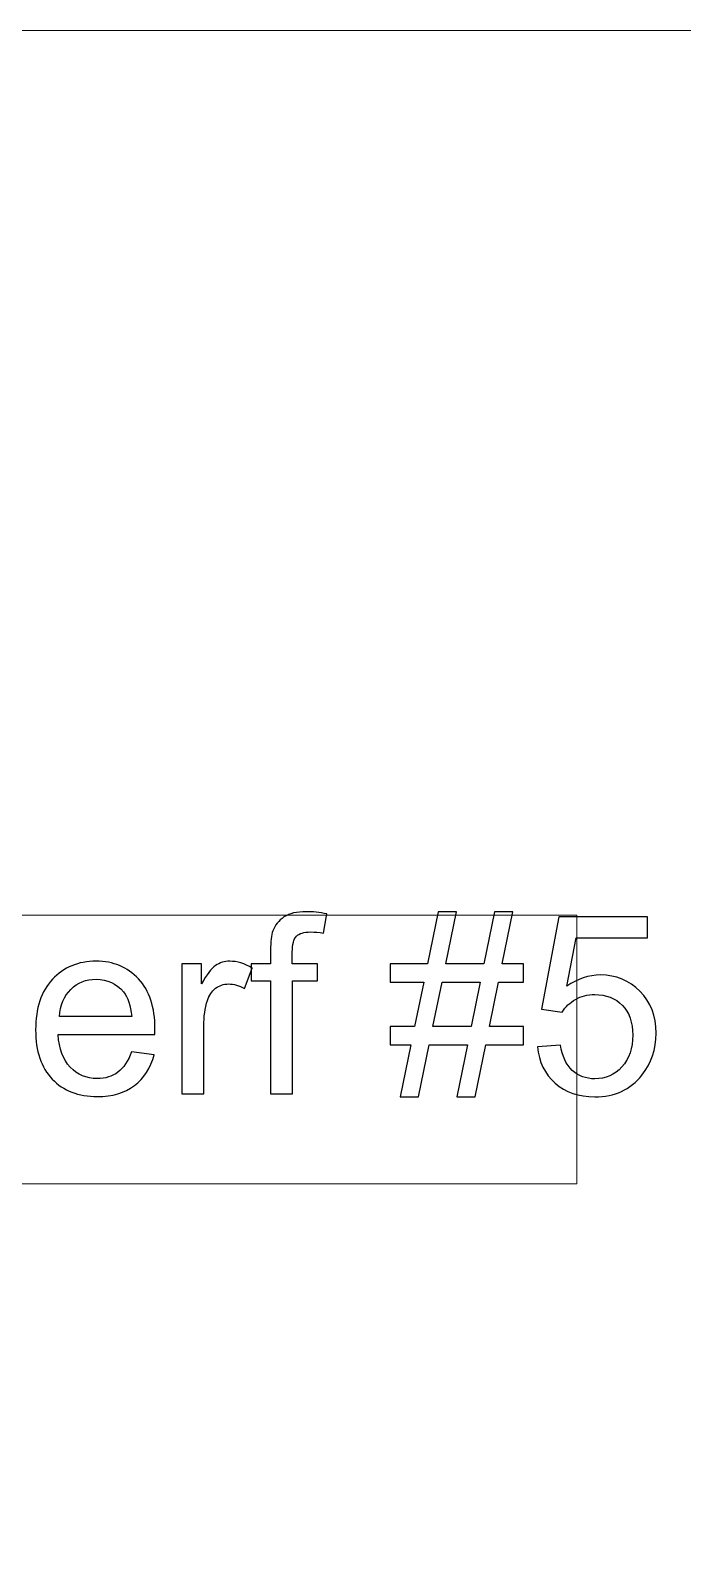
# Model space of a CAD drawing. Header units: centimetres. Extents: x -29.7 to 21.6, y -14.4 to 13.7.
# Drawn here: x -23.567 to -22.052, y 10.154 to 13.695 of the extents above; entities that cross this region are included whole.
import ezdxf

# ---------------------------------------------------------------- set-up
doc = ezdxf.new("R2010")
doc.units = ezdxf.units.CM
doc.header["$MEASUREMENT"] = 0
doc.layers.add('Layer 1', color=7, linetype='Continuous')

msp = doc.modelspace()

# ---------------------------------------------------------------- linework, layer by layer
at = {"layer": 'Layer 1', "color": 1, "lineweight": 9}
for points, knots in [([(-29.73847, 9.70732), (-29.73847, 9.70732), (-29.73847, 13.6953), (-29.73847, 13.6953), (-29.73847, 13.6953), (-29.73847, 13.6953), (-19.7685, 13.6953), (-19.7685, 13.6953), (-19.7685, 13.6953), (-19.7685, 13.6953), (-19.7685, 9.70732), (-19.7685, 9.70732)], [0, 0, 0, 0, 0.25, 0.25, 0.25, 0.25, 0.5, 0.5, 0.5, 0.5, 1, 1, 1, 1]), ([(-22.29775, 11.01684), (-22.29775, 11.01684), (-26.77338, 11.01684), (-26.77338, 11.01684), (-26.77338, 11.01684), (-26.77338, 11.01684), (-26.77338, 11.64086), (-26.77338, 11.64086), (-26.77338, 11.64086), (-26.77338, 11.64086), (-22.29775, 11.64086), (-22.29775, 11.64086), (-22.29775, 11.64086), (-22.29775, 11.64086), (-22.29775, 11.01684), (-22.29775, 11.01684)], [0, 0, 0, 0, 0.2, 0.2, 0.2, 0.2, 0.4, 0.4, 0.4, 0.4, 0.6, 0.6, 0.6, 0.6, 1, 1, 1, 1]), ([(-22.29775, 11.01684), (-22.29775, 11.01684), (-26.77338, 11.01684), (-26.77338, 11.01684), (-26.77338, 11.01684), (-26.77338, 11.01684), (-26.77338, 11.64086), (-26.77338, 11.64086), (-26.77338, 11.64086), (-26.77338, 11.64086), (-22.29775, 11.64086), (-22.29775, 11.64086), (-22.29775, 11.64086), (-22.29775, 11.64086), (-22.29775, 11.01684), (-22.29775, 11.01684)], [0, 0, 0, 0, 0.2, 0.2, 0.2, 0.2, 0.4, 0.4, 0.4, 0.4, 0.6, 0.6, 0.6, 0.6, 1, 1, 1, 1]), ([(-23.00911, 11.22593), (-23.00911, 11.22593), (-23.00911, 11.48802), (-23.00911, 11.48802), (-23.00911, 11.48802), (-23.00911, 11.48802), (-23.05444, 11.48802), (-23.05444, 11.48802), (-23.05444, 11.48802), (-23.05444, 11.48802), (-23.05444, 11.52753), (-23.05444, 11.52753), (-23.05444, 11.52753), (-23.05444, 11.52753), (-23.00911, 11.52753), (-23.00911, 11.52753), (-23.00911, 11.52753), (-23.00911, 11.52753), (-23.00911, 11.55949), (-23.00911, 11.55949), (-23.00911, 11.55949), (-23.00911, 11.57974), (-23.00737, 11.59475), (-23.00379, 11.60453), (-23.00379, 11.60453), (-22.99885, 11.6177), (-22.99032, 11.62845), (-22.97793, 11.63668), (-22.97793, 11.63668), (-22.96563, 11.64492), (-22.94829, 11.64899), (-22.92601, 11.64899), (-22.92601, 11.64899), (-22.91158, 11.64899), (-22.8957, 11.64724), (-22.87826, 11.64385), (-22.87826, 11.64385), (-22.87826, 11.64385), (-22.88592, 11.59911), (-22.88592, 11.59911), (-22.88592, 11.59911), (-22.89657, 11.60095), (-22.90654, 11.60191), (-22.91604, 11.60191), (-22.91604, 11.60191), (-22.93153, 11.60191), (-22.94248, 11.59862), (-22.94897, 11.59204), (-22.94897, 11.59204), (-22.95536, 11.58545), (-22.95856, 11.57315), (-22.95856, 11.55513), (-22.95856, 11.55513), (-22.95856, 11.55513), (-22.95856, 11.52753), (-22.95856, 11.52753), (-22.95856, 11.52753), (-22.95856, 11.52753), (-22.89986, 11.52753), (-22.89986, 11.52753), (-22.89986, 11.52753), (-22.89986, 11.52753), (-22.89986, 11.48802), (-22.89986, 11.48802), (-22.89986, 11.48802), (-22.89986, 11.48802), (-22.95797, 11.48802), (-22.95797, 11.48802), (-22.95797, 11.48802), (-22.95797, 11.48802), (-22.95797, 11.22593), (-22.95797, 11.22593), (-22.95797, 11.22593), (-22.95797, 11.22593), (-23.00911, 11.22593), (-23.00911, 11.22593)], [0, 0, 0, 0, 0.05, 0.05, 0.05, 0.05, 0.1, 0.1, 0.1, 0.1, 0.15, 0.15, 0.15, 0.15, 0.2, 0.2, 0.2, 0.2, 0.25, 0.25, 0.25, 0.25, 0.3, 0.3, 0.3, 0.3, 0.35, 0.35, 0.35, 0.35, 0.4, 0.4, 0.4, 0.4, 0.45, 0.45, 0.45, 0.45, 0.5, 0.5, 0.5, 0.5, 0.55, 0.55, 0.55, 0.55, 0.6, 0.6, 0.6, 0.6, 0.65, 0.65, 0.65, 0.65, 0.7, 0.7, 0.7, 0.7, 0.75, 0.75, 0.75, 0.75, 0.8, 0.8, 0.8, 0.8, 0.85, 0.85, 0.85, 0.85, 0.9, 0.9, 0.9, 0.9, 1, 1, 1, 1]), ([(-22.70771, 11.21896), (-22.70771, 11.21896), (-22.68302, 11.33983), (-22.68302, 11.33983), (-22.68302, 11.33983), (-22.68302, 11.33983), (-22.73096, 11.33983), (-22.73096, 11.33983), (-22.73096, 11.33983), (-22.73096, 11.33983), (-22.73096, 11.38225), (-22.73096, 11.38225), (-22.73096, 11.38225), (-22.73096, 11.38225), (-22.6744, 11.38225), (-22.6744, 11.38225), (-22.6744, 11.38225), (-22.6744, 11.38225), (-22.65338, 11.48511), (-22.65338, 11.48511), (-22.65338, 11.48511), (-22.65338, 11.48511), (-22.73096, 11.48511), (-22.73096, 11.48511), (-22.73096, 11.48511), (-22.73096, 11.48511), (-22.73096, 11.52753), (-22.73096, 11.52753), (-22.73096, 11.52753), (-22.73096, 11.52753), (-22.64476, 11.52753), (-22.64476, 11.52753), (-22.64476, 11.52753), (-22.64476, 11.52753), (-22.61996, 11.64899), (-22.61996, 11.64899), (-22.61996, 11.64899), (-22.61996, 11.64899), (-22.57735, 11.64899), (-22.57735, 11.64899), (-22.57735, 11.64899), (-22.57735, 11.64899), (-22.60214, 11.52753), (-22.60214, 11.52753), (-22.60214, 11.52753), (-22.60214, 11.52753), (-22.51352, 11.52753), (-22.51352, 11.52753), (-22.51352, 11.52753), (-22.51352, 11.52753), (-22.48873, 11.64899), (-22.48873, 11.64899), (-22.48873, 11.64899), (-22.48873, 11.64899), (-22.44621, 11.64899), (-22.44621, 11.64899), (-22.44621, 11.64899), (-22.44621, 11.64899), (-22.471, 11.52753), (-22.471, 11.52753), (-22.471, 11.52753), (-22.471, 11.52753), (-22.4218, 11.52753), (-22.4218, 11.52753), (-22.4218, 11.52753), (-22.4218, 11.52753), (-22.4218, 11.48511), (-22.4218, 11.48511), (-22.4218, 11.48511), (-22.4218, 11.48511), (-22.47962, 11.48511), (-22.47962, 11.48511), (-22.47962, 11.48511), (-22.47962, 11.48511), (-22.50064, 11.38225), (-22.50064, 11.38225), (-22.50064, 11.38225), (-22.50064, 11.38225), (-22.4218, 11.38225), (-22.4218, 11.38225), (-22.4218, 11.38225), (-22.4218, 11.38225), (-22.4218, 11.33983), (-22.4218, 11.33983), (-22.4218, 11.33983), (-22.4218, 11.33983), (-22.50926, 11.33983), (-22.50926, 11.33983), (-22.50926, 11.33983), (-22.50926, 11.33983), (-22.53396, 11.21896), (-22.53396, 11.21896), (-22.53396, 11.21896), (-22.53396, 11.21896), (-22.57657, 11.21896), (-22.57657, 11.21896), (-22.57657, 11.21896), (-22.57657, 11.21896), (-22.55188, 11.33983), (-22.55188, 11.33983), (-22.55188, 11.33983), (-22.55188, 11.33983), (-22.6405, 11.33983), (-22.6405, 11.33983), (-22.6405, 11.33983), (-22.6405, 11.33983), (-22.6652, 11.21896), (-22.6652, 11.21896), (-22.6652, 11.21896), (-22.6652, 11.21896), (-22.70771, 11.21896), (-22.70771, 11.21896)], [0, 0, 0, 0, 0.0344828, 0.0344828, 0.0344828, 0.0344828, 0.0689655, 0.0689655, 0.0689655, 0.0689655, 0.1034483, 0.1034483, 0.1034483, 0.1034483, 0.137931, 0.137931, 0.137931, 0.137931, 0.1724138, 0.1724138, 0.1724138, 0.1724138, 0.2068966, 0.2068966, 0.2068966, 0.2068966, 0.2413793, 0.2413793, 0.2413793, 0.2413793, 0.2758621, 0.2758621, 0.2758621, 0.2758621, 0.3103448, 0.3103448, 0.3103448, 0.3103448, 0.3448276, 0.3448276, 0.3448276, 0.3448276, 0.3793103, 0.3793103, 0.3793103, 0.3793103, 0.4137931, 0.4137931, 0.4137931, 0.4137931, 0.4482759, 0.4482759, 0.4482759, 0.4482759, 0.4827586, 0.4827586, 0.4827586, 0.4827586, 0.5172414, 0.5172414, 0.5172414, 0.5172414, 0.5517241, 0.5517241, 0.5517241, 0.5517241, 0.5862069, 0.5862069, 0.5862069, 0.5862069, 0.6206897, 0.6206897, 0.6206897, 0.6206897, 0.6551724, 0.6551724, 0.6551724, 0.6551724, 0.6896552, 0.6896552, 0.6896552, 0.6896552, 0.7241379, 0.7241379, 0.7241379, 0.7241379, 0.7586207, 0.7586207, 0.7586207, 0.7586207, 0.7931034, 0.7931034, 0.7931034, 0.7931034, 0.8275862, 0.8275862, 0.8275862, 0.8275862, 0.862069, 0.862069, 0.862069, 0.862069, 0.8965517, 0.8965517, 0.8965517, 0.8965517, 0.9310345, 0.9310345, 0.9310345, 0.9310345, 1, 1, 1, 1]), ([(-22.38916, 11.33518), (-22.38916, 11.33518), (-22.3357, 11.33925), (-22.3357, 11.33925), (-22.3357, 11.33925), (-22.33173, 11.31319), (-22.32253, 11.29363), (-22.30819, 11.28046), (-22.30819, 11.28046), (-22.29386, 11.26738), (-22.27633, 11.2608), (-22.2557, 11.2608), (-22.2557, 11.2608), (-22.23081, 11.2608), (-22.20998, 11.2701), (-22.19303, 11.28859), (-22.19303, 11.28859), (-22.17618, 11.30719), (-22.16776, 11.33179), (-22.16776, 11.3624), (-22.16776, 11.3624), (-22.16776, 11.39155), (-22.1758, 11.4145), (-22.19197, 11.43136), (-22.19197, 11.43136), (-22.20814, 11.44821), (-22.22955, 11.45663), (-22.25618, 11.45663), (-22.25618, 11.45663), (-22.27275, 11.45663), (-22.28756, 11.45286), (-22.30074, 11.4453), (-22.30074, 11.4453), (-22.31381, 11.43775), (-22.32408, 11.42797), (-22.33163, 11.41596), (-22.33163, 11.41596), (-22.33163, 11.41596), (-22.37987, 11.42293), (-22.37987, 11.42293), (-22.37987, 11.42293), (-22.37987, 11.42293), (-22.33977, 11.63678), (-22.33977, 11.63678), (-22.33977, 11.63678), (-22.33977, 11.63678), (-22.13347, 11.63678), (-22.13347, 11.63678), (-22.13347, 11.63678), (-22.13347, 11.63678), (-22.13347, 11.58797), (-22.13347, 11.58797), (-22.13347, 11.58797), (-22.13347, 11.58797), (-22.29899, 11.58797), (-22.29899, 11.58797), (-22.29899, 11.58797), (-22.29899, 11.58797), (-22.32117, 11.47571), (-22.32117, 11.47571), (-22.32117, 11.47571), (-22.29628, 11.49325), (-22.27013, 11.50196), (-22.24282, 11.50196), (-22.24282, 11.50196), (-22.20659, 11.50196), (-22.17599, 11.48937), (-22.1511, 11.46419), (-22.1511, 11.46419), (-22.12621, 11.43901), (-22.11371, 11.40666), (-22.11371, 11.36714), (-22.11371, 11.36714), (-22.11371, 11.32947), (-22.12466, 11.29692), (-22.14655, 11.26951), (-22.14655, 11.26951), (-22.17318, 11.23581), (-22.2096, 11.21896), (-22.2557, 11.21896), (-22.2557, 11.21896), (-22.29347, 11.21896), (-22.32427, 11.22961), (-22.34819, 11.25082), (-22.34819, 11.25082), (-22.37212, 11.27203), (-22.38577, 11.30012), (-22.38916, 11.33518)], [0, 0, 0, 0, 0.0434783, 0.0434783, 0.0434783, 0.0434783, 0.0869565, 0.0869565, 0.0869565, 0.0869565, 0.1304348, 0.1304348, 0.1304348, 0.1304348, 0.173913, 0.173913, 0.173913, 0.173913, 0.2173913, 0.2173913, 0.2173913, 0.2173913, 0.2608696, 0.2608696, 0.2608696, 0.2608696, 0.3043478, 0.3043478, 0.3043478, 0.3043478, 0.3478261, 0.3478261, 0.3478261, 0.3478261, 0.3913043, 0.3913043, 0.3913043, 0.3913043, 0.4347826, 0.4347826, 0.4347826, 0.4347826, 0.4782609, 0.4782609, 0.4782609, 0.4782609, 0.5217391, 0.5217391, 0.5217391, 0.5217391, 0.5652174, 0.5652174, 0.5652174, 0.5652174, 0.6086957, 0.6086957, 0.6086957, 0.6086957, 0.6521739, 0.6521739, 0.6521739, 0.6521739, 0.6956522, 0.6956522, 0.6956522, 0.6956522, 0.7391304, 0.7391304, 0.7391304, 0.7391304, 0.7826087, 0.7826087, 0.7826087, 0.7826087, 0.826087, 0.826087, 0.826087, 0.826087, 0.8695652, 0.8695652, 0.8695652, 0.8695652, 0.9130435, 0.9130435, 0.9130435, 0.9130435, 1, 1, 1, 1]), ([(-23.33231, 11.32356), (-23.33231, 11.32356), (-23.27943, 11.31658), (-23.27943, 11.31658), (-23.27943, 11.31658), (-23.28766, 11.28588), (-23.30306, 11.26196), (-23.32553, 11.24501), (-23.32553, 11.24501), (-23.348, 11.22806), (-23.37667, 11.21954), (-23.41163, 11.21954), (-23.41163, 11.21954), (-23.4556, 11.21954), (-23.49047, 11.2331), (-23.51623, 11.26022), (-23.51623, 11.26022), (-23.542, 11.28724), (-23.55488, 11.3253), (-23.55488, 11.37421), (-23.55488, 11.37421), (-23.55488, 11.42477), (-23.5419, 11.46409), (-23.51585, 11.49199), (-23.51585, 11.49199), (-23.48979, 11.51998), (-23.45599, 11.53392), (-23.41444, 11.53392), (-23.41444, 11.53392), (-23.37425, 11.53392), (-23.34141, 11.52027), (-23.31594, 11.49286), (-23.31594, 11.49286), (-23.29047, 11.46545), (-23.27768, 11.4269), (-23.27768, 11.37721), (-23.27768, 11.37721), (-23.27768, 11.37421), (-23.27778, 11.36966), (-23.27797, 11.36366), (-23.27797, 11.36366), (-23.27797, 11.36366), (-23.50258, 11.36366), (-23.50258, 11.36366), (-23.50258, 11.36366), (-23.50064, 11.33063), (-23.49134, 11.30525), (-23.47449, 11.28772), (-23.47449, 11.28772), (-23.45773, 11.27019), (-23.43672, 11.26138), (-23.41163, 11.26138), (-23.41163, 11.26138), (-23.39294, 11.26138), (-23.37696, 11.26632), (-23.36379, 11.2762), (-23.36379, 11.2762), (-23.35052, 11.28608), (-23.34006, 11.30186), (-23.33231, 11.32356)], [0, 0, 0, 0, 0.0625, 0.0625, 0.0625, 0.0625, 0.125, 0.125, 0.125, 0.125, 0.1875, 0.1875, 0.1875, 0.1875, 0.25, 0.25, 0.25, 0.25, 0.3125, 0.3125, 0.3125, 0.3125, 0.375, 0.375, 0.375, 0.375, 0.4375, 0.4375, 0.4375, 0.4375, 0.5, 0.5, 0.5, 0.5, 0.5625, 0.5625, 0.5625, 0.5625, 0.625, 0.625, 0.625, 0.625, 0.6875, 0.6875, 0.6875, 0.6875, 0.75, 0.75, 0.75, 0.75, 0.8125, 0.8125, 0.8125, 0.8125, 0.875, 0.875, 0.875, 0.875, 1, 1, 1, 1]), ([(-23.21541, 11.22593), (-23.21541, 11.22593), (-23.21541, 11.52753), (-23.21541, 11.52753), (-23.21541, 11.52753), (-23.21541, 11.52753), (-23.1695, 11.52753), (-23.1695, 11.52753), (-23.1695, 11.52753), (-23.1695, 11.52753), (-23.1695, 11.48133), (-23.1695, 11.48133), (-23.1695, 11.48133), (-23.15778, 11.50274), (-23.14693, 11.51688), (-23.13696, 11.52366), (-23.13696, 11.52366), (-23.12698, 11.53053), (-23.11604, 11.53392), (-23.10412, 11.53392), (-23.10412, 11.53392), (-23.08688, 11.53392), (-23.06935, 11.5285), (-23.05153, 11.51775), (-23.05153, 11.51775), (-23.05153, 11.51775), (-23.06974, 11.47058), (-23.06974, 11.47058), (-23.06974, 11.47058), (-23.08214, 11.47755), (-23.09453, 11.48104), (-23.10693, 11.48104), (-23.10693, 11.48104), (-23.11807, 11.48104), (-23.12805, 11.47765), (-23.13686, 11.47097), (-23.13686, 11.47097), (-23.14567, 11.46429), (-23.15197, 11.45499), (-23.15575, 11.44308), (-23.15575, 11.44308), (-23.16146, 11.42496), (-23.16427, 11.40511), (-23.16427, 11.38351), (-23.16427, 11.38351), (-23.16427, 11.38351), (-23.16427, 11.22593), (-23.16427, 11.22593), (-23.16427, 11.22593), (-23.16427, 11.22593), (-23.21541, 11.22593), (-23.21541, 11.22593)], [0, 0, 0, 0, 0.0714286, 0.0714286, 0.0714286, 0.0714286, 0.1428571, 0.1428571, 0.1428571, 0.1428571, 0.2142857, 0.2142857, 0.2142857, 0.2142857, 0.2857143, 0.2857143, 0.2857143, 0.2857143, 0.3571429, 0.3571429, 0.3571429, 0.3571429, 0.4285714, 0.4285714, 0.4285714, 0.4285714, 0.5, 0.5, 0.5, 0.5, 0.5714286, 0.5714286, 0.5714286, 0.5714286, 0.6428571, 0.6428571, 0.6428571, 0.6428571, 0.7142857, 0.7142857, 0.7142857, 0.7142857, 0.7857143, 0.7857143, 0.7857143, 0.7857143, 0.8571429, 0.8571429, 0.8571429, 0.8571429, 1, 1, 1, 1]), ([(-23.49967, 11.4055), (-23.49967, 11.4055), (-23.33173, 11.4055), (-23.33173, 11.4055), (-23.33173, 11.4055), (-23.33396, 11.43087), (-23.34045, 11.44985), (-23.351, 11.46254), (-23.351, 11.46254), (-23.36718, 11.4822), (-23.38829, 11.49208), (-23.41415, 11.49208), (-23.41415, 11.49208), (-23.43759, 11.49208), (-23.45725, 11.48424), (-23.47323, 11.46855), (-23.47323, 11.46855), (-23.48912, 11.45286), (-23.49793, 11.43184), (-23.49967, 11.4055)], [0, 0, 0, 0, 0.1666667, 0.1666667, 0.1666667, 0.1666667, 0.3333333, 0.3333333, 0.3333333, 0.3333333, 0.5, 0.5, 0.5, 0.5, 0.6666667, 0.6666667, 0.6666667, 0.6666667, 1, 1, 1, 1]), ([(-22.63188, 11.38225), (-22.63188, 11.38225), (-22.54326, 11.38225), (-22.54326, 11.38225), (-22.54326, 11.38225), (-22.54326, 11.38225), (-22.52224, 11.48511), (-22.52224, 11.48511), (-22.52224, 11.48511), (-22.52224, 11.48511), (-22.61086, 11.48511), (-22.61086, 11.48511), (-22.61086, 11.48511), (-22.61086, 11.48511), (-22.63188, 11.38225), (-22.63188, 11.38225)], [0, 0, 0, 0, 0.2, 0.2, 0.2, 0.2, 0.4, 0.4, 0.4, 0.4, 0.6, 0.6, 0.6, 0.6, 1, 1, 1, 1])]:
    msp.add_open_spline(points, degree=3, knots=knots, dxfattribs=at)
at = {"layer": 'Layer 1', "color": 250}
for points, knots in [([(-23.00911, 11.22593), (-23.00911, 11.22593), (-23.00911, 11.48802), (-23.00911, 11.48802), (-23.00911, 11.48802), (-23.00911, 11.48802), (-23.05444, 11.48802), (-23.05444, 11.48802), (-23.05444, 11.48802), (-23.05444, 11.48802), (-23.05444, 11.52753), (-23.05444, 11.52753), (-23.05444, 11.52753), (-23.05444, 11.52753), (-23.00911, 11.52753), (-23.00911, 11.52753), (-23.00911, 11.52753), (-23.00911, 11.52753), (-23.00911, 11.55949), (-23.00911, 11.55949), (-23.00911, 11.55949), (-23.00911, 11.57974), (-23.00737, 11.59475), (-23.00379, 11.60453), (-23.00379, 11.60453), (-22.99885, 11.6177), (-22.99032, 11.62845), (-22.97793, 11.63668), (-22.97793, 11.63668), (-22.96563, 11.64492), (-22.94829, 11.64899), (-22.92601, 11.64899), (-22.92601, 11.64899), (-22.91158, 11.64899), (-22.8957, 11.64724), (-22.87826, 11.64385), (-22.87826, 11.64385), (-22.87826, 11.64385), (-22.88592, 11.59911), (-22.88592, 11.59911), (-22.88592, 11.59911), (-22.89657, 11.60095), (-22.90654, 11.60191), (-22.91604, 11.60191), (-22.91604, 11.60191), (-22.93153, 11.60191), (-22.94248, 11.59862), (-22.94897, 11.59204), (-22.94897, 11.59204), (-22.95536, 11.58545), (-22.95856, 11.57315), (-22.95856, 11.55513), (-22.95856, 11.55513), (-22.95856, 11.55513), (-22.95856, 11.52753), (-22.95856, 11.52753), (-22.95856, 11.52753), (-22.95856, 11.52753), (-22.89986, 11.52753), (-22.89986, 11.52753), (-22.89986, 11.52753), (-22.89986, 11.52753), (-22.89986, 11.48802), (-22.89986, 11.48802), (-22.89986, 11.48802), (-22.89986, 11.48802), (-22.95797, 11.48802), (-22.95797, 11.48802), (-22.95797, 11.48802), (-22.95797, 11.48802), (-22.95797, 11.22593), (-22.95797, 11.22593), (-22.95797, 11.22593), (-22.95797, 11.22593), (-23.00911, 11.22593), (-23.00911, 11.22593)], [0, 0, 0, 0, 0.05, 0.05, 0.05, 0.05, 0.1, 0.1, 0.1, 0.1, 0.15, 0.15, 0.15, 0.15, 0.2, 0.2, 0.2, 0.2, 0.25, 0.25, 0.25, 0.25, 0.3, 0.3, 0.3, 0.3, 0.35, 0.35, 0.35, 0.35, 0.4, 0.4, 0.4, 0.4, 0.45, 0.45, 0.45, 0.45, 0.5, 0.5, 0.5, 0.5, 0.55, 0.55, 0.55, 0.55, 0.6, 0.6, 0.6, 0.6, 0.65, 0.65, 0.65, 0.65, 0.7, 0.7, 0.7, 0.7, 0.75, 0.75, 0.75, 0.75, 0.8, 0.8, 0.8, 0.8, 0.85, 0.85, 0.85, 0.85, 0.9, 0.9, 0.9, 0.9, 1, 1, 1, 1]), ([(-22.70771, 11.21896), (-22.70771, 11.21896), (-22.68302, 11.33983), (-22.68302, 11.33983), (-22.68302, 11.33983), (-22.68302, 11.33983), (-22.73096, 11.33983), (-22.73096, 11.33983), (-22.73096, 11.33983), (-22.73096, 11.33983), (-22.73096, 11.38225), (-22.73096, 11.38225), (-22.73096, 11.38225), (-22.73096, 11.38225), (-22.6744, 11.38225), (-22.6744, 11.38225), (-22.6744, 11.38225), (-22.6744, 11.38225), (-22.65338, 11.48511), (-22.65338, 11.48511), (-22.65338, 11.48511), (-22.65338, 11.48511), (-22.73096, 11.48511), (-22.73096, 11.48511), (-22.73096, 11.48511), (-22.73096, 11.48511), (-22.73096, 11.52753), (-22.73096, 11.52753), (-22.73096, 11.52753), (-22.73096, 11.52753), (-22.64476, 11.52753), (-22.64476, 11.52753), (-22.64476, 11.52753), (-22.64476, 11.52753), (-22.61996, 11.64899), (-22.61996, 11.64899), (-22.61996, 11.64899), (-22.61996, 11.64899), (-22.57735, 11.64899), (-22.57735, 11.64899), (-22.57735, 11.64899), (-22.57735, 11.64899), (-22.60214, 11.52753), (-22.60214, 11.52753), (-22.60214, 11.52753), (-22.60214, 11.52753), (-22.51352, 11.52753), (-22.51352, 11.52753), (-22.51352, 11.52753), (-22.51352, 11.52753), (-22.48873, 11.64899), (-22.48873, 11.64899), (-22.48873, 11.64899), (-22.48873, 11.64899), (-22.44621, 11.64899), (-22.44621, 11.64899), (-22.44621, 11.64899), (-22.44621, 11.64899), (-22.471, 11.52753), (-22.471, 11.52753), (-22.471, 11.52753), (-22.471, 11.52753), (-22.4218, 11.52753), (-22.4218, 11.52753), (-22.4218, 11.52753), (-22.4218, 11.52753), (-22.4218, 11.48511), (-22.4218, 11.48511), (-22.4218, 11.48511), (-22.4218, 11.48511), (-22.47962, 11.48511), (-22.47962, 11.48511), (-22.47962, 11.48511), (-22.47962, 11.48511), (-22.50064, 11.38225), (-22.50064, 11.38225), (-22.50064, 11.38225), (-22.50064, 11.38225), (-22.4218, 11.38225), (-22.4218, 11.38225), (-22.4218, 11.38225), (-22.4218, 11.38225), (-22.4218, 11.33983), (-22.4218, 11.33983), (-22.4218, 11.33983), (-22.4218, 11.33983), (-22.50926, 11.33983), (-22.50926, 11.33983), (-22.50926, 11.33983), (-22.50926, 11.33983), (-22.53396, 11.21896), (-22.53396, 11.21896), (-22.53396, 11.21896), (-22.53396, 11.21896), (-22.57657, 11.21896), (-22.57657, 11.21896), (-22.57657, 11.21896), (-22.57657, 11.21896), (-22.55188, 11.33983), (-22.55188, 11.33983), (-22.55188, 11.33983), (-22.55188, 11.33983), (-22.6405, 11.33983), (-22.6405, 11.33983), (-22.6405, 11.33983), (-22.6405, 11.33983), (-22.6652, 11.21896), (-22.6652, 11.21896), (-22.6652, 11.21896), (-22.6652, 11.21896), (-22.70771, 11.21896), (-22.70771, 11.21896)], [0, 0, 0, 0, 0.0344828, 0.0344828, 0.0344828, 0.0344828, 0.0689655, 0.0689655, 0.0689655, 0.0689655, 0.1034483, 0.1034483, 0.1034483, 0.1034483, 0.137931, 0.137931, 0.137931, 0.137931, 0.1724138, 0.1724138, 0.1724138, 0.1724138, 0.2068966, 0.2068966, 0.2068966, 0.2068966, 0.2413793, 0.2413793, 0.2413793, 0.2413793, 0.2758621, 0.2758621, 0.2758621, 0.2758621, 0.3103448, 0.3103448, 0.3103448, 0.3103448, 0.3448276, 0.3448276, 0.3448276, 0.3448276, 0.3793103, 0.3793103, 0.3793103, 0.3793103, 0.4137931, 0.4137931, 0.4137931, 0.4137931, 0.4482759, 0.4482759, 0.4482759, 0.4482759, 0.4827586, 0.4827586, 0.4827586, 0.4827586, 0.5172414, 0.5172414, 0.5172414, 0.5172414, 0.5517241, 0.5517241, 0.5517241, 0.5517241, 0.5862069, 0.5862069, 0.5862069, 0.5862069, 0.6206897, 0.6206897, 0.6206897, 0.6206897, 0.6551724, 0.6551724, 0.6551724, 0.6551724, 0.6896552, 0.6896552, 0.6896552, 0.6896552, 0.7241379, 0.7241379, 0.7241379, 0.7241379, 0.7586207, 0.7586207, 0.7586207, 0.7586207, 0.7931034, 0.7931034, 0.7931034, 0.7931034, 0.8275862, 0.8275862, 0.8275862, 0.8275862, 0.862069, 0.862069, 0.862069, 0.862069, 0.8965517, 0.8965517, 0.8965517, 0.8965517, 0.9310345, 0.9310345, 0.9310345, 0.9310345, 1, 1, 1, 1]), ([(-22.38916, 11.33518), (-22.38916, 11.33518), (-22.3357, 11.33925), (-22.3357, 11.33925), (-22.3357, 11.33925), (-22.33173, 11.31319), (-22.32253, 11.29363), (-22.30819, 11.28046), (-22.30819, 11.28046), (-22.29386, 11.26738), (-22.27633, 11.2608), (-22.2557, 11.2608), (-22.2557, 11.2608), (-22.23081, 11.2608), (-22.20998, 11.2701), (-22.19303, 11.28859), (-22.19303, 11.28859), (-22.17618, 11.30719), (-22.16776, 11.33179), (-22.16776, 11.3624), (-22.16776, 11.3624), (-22.16776, 11.39155), (-22.1758, 11.4145), (-22.19197, 11.43136), (-22.19197, 11.43136), (-22.20814, 11.44821), (-22.22955, 11.45663), (-22.25618, 11.45663), (-22.25618, 11.45663), (-22.27275, 11.45663), (-22.28756, 11.45286), (-22.30074, 11.4453), (-22.30074, 11.4453), (-22.31381, 11.43775), (-22.32408, 11.42797), (-22.33163, 11.41596), (-22.33163, 11.41596), (-22.33163, 11.41596), (-22.37987, 11.42293), (-22.37987, 11.42293), (-22.37987, 11.42293), (-22.37987, 11.42293), (-22.33977, 11.63678), (-22.33977, 11.63678), (-22.33977, 11.63678), (-22.33977, 11.63678), (-22.13347, 11.63678), (-22.13347, 11.63678), (-22.13347, 11.63678), (-22.13347, 11.63678), (-22.13347, 11.58797), (-22.13347, 11.58797), (-22.13347, 11.58797), (-22.13347, 11.58797), (-22.29899, 11.58797), (-22.29899, 11.58797), (-22.29899, 11.58797), (-22.29899, 11.58797), (-22.32117, 11.47571), (-22.32117, 11.47571), (-22.32117, 11.47571), (-22.29628, 11.49325), (-22.27013, 11.50196), (-22.24282, 11.50196), (-22.24282, 11.50196), (-22.20659, 11.50196), (-22.17599, 11.48937), (-22.1511, 11.46419), (-22.1511, 11.46419), (-22.12621, 11.43901), (-22.11371, 11.40666), (-22.11371, 11.36714), (-22.11371, 11.36714), (-22.11371, 11.32947), (-22.12466, 11.29692), (-22.14655, 11.26951), (-22.14655, 11.26951), (-22.17318, 11.23581), (-22.2096, 11.21896), (-22.2557, 11.21896), (-22.2557, 11.21896), (-22.29347, 11.21896), (-22.32427, 11.22961), (-22.34819, 11.25082), (-22.34819, 11.25082), (-22.37212, 11.27203), (-22.38577, 11.30012), (-22.38916, 11.33518)], [0, 0, 0, 0, 0.0434783, 0.0434783, 0.0434783, 0.0434783, 0.0869565, 0.0869565, 0.0869565, 0.0869565, 0.1304348, 0.1304348, 0.1304348, 0.1304348, 0.173913, 0.173913, 0.173913, 0.173913, 0.2173913, 0.2173913, 0.2173913, 0.2173913, 0.2608696, 0.2608696, 0.2608696, 0.2608696, 0.3043478, 0.3043478, 0.3043478, 0.3043478, 0.3478261, 0.3478261, 0.3478261, 0.3478261, 0.3913043, 0.3913043, 0.3913043, 0.3913043, 0.4347826, 0.4347826, 0.4347826, 0.4347826, 0.4782609, 0.4782609, 0.4782609, 0.4782609, 0.5217391, 0.5217391, 0.5217391, 0.5217391, 0.5652174, 0.5652174, 0.5652174, 0.5652174, 0.6086957, 0.6086957, 0.6086957, 0.6086957, 0.6521739, 0.6521739, 0.6521739, 0.6521739, 0.6956522, 0.6956522, 0.6956522, 0.6956522, 0.7391304, 0.7391304, 0.7391304, 0.7391304, 0.7826087, 0.7826087, 0.7826087, 0.7826087, 0.826087, 0.826087, 0.826087, 0.826087, 0.8695652, 0.8695652, 0.8695652, 0.8695652, 0.9130435, 0.9130435, 0.9130435, 0.9130435, 1, 1, 1, 1]), ([(-23.33231, 11.32356), (-23.33231, 11.32356), (-23.27943, 11.31658), (-23.27943, 11.31658), (-23.27943, 11.31658), (-23.28766, 11.28588), (-23.30306, 11.26196), (-23.32553, 11.24501), (-23.32553, 11.24501), (-23.348, 11.22806), (-23.37667, 11.21954), (-23.41163, 11.21954), (-23.41163, 11.21954), (-23.4556, 11.21954), (-23.49047, 11.2331), (-23.51623, 11.26022), (-23.51623, 11.26022), (-23.542, 11.28724), (-23.55488, 11.3253), (-23.55488, 11.37421), (-23.55488, 11.37421), (-23.55488, 11.42477), (-23.5419, 11.46409), (-23.51585, 11.49199), (-23.51585, 11.49199), (-23.48979, 11.51998), (-23.45599, 11.53392), (-23.41444, 11.53392), (-23.41444, 11.53392), (-23.37425, 11.53392), (-23.34141, 11.52027), (-23.31594, 11.49286), (-23.31594, 11.49286), (-23.29047, 11.46545), (-23.27768, 11.4269), (-23.27768, 11.37721), (-23.27768, 11.37721), (-23.27768, 11.37421), (-23.27778, 11.36966), (-23.27797, 11.36366), (-23.27797, 11.36366), (-23.27797, 11.36366), (-23.50258, 11.36366), (-23.50258, 11.36366), (-23.50258, 11.36366), (-23.50064, 11.33063), (-23.49134, 11.30525), (-23.47449, 11.28772), (-23.47449, 11.28772), (-23.45773, 11.27019), (-23.43672, 11.26138), (-23.41163, 11.26138), (-23.41163, 11.26138), (-23.39294, 11.26138), (-23.37696, 11.26632), (-23.36379, 11.2762), (-23.36379, 11.2762), (-23.35052, 11.28608), (-23.34006, 11.30186), (-23.33231, 11.32356)], [0, 0, 0, 0, 0.0625, 0.0625, 0.0625, 0.0625, 0.125, 0.125, 0.125, 0.125, 0.1875, 0.1875, 0.1875, 0.1875, 0.25, 0.25, 0.25, 0.25, 0.3125, 0.3125, 0.3125, 0.3125, 0.375, 0.375, 0.375, 0.375, 0.4375, 0.4375, 0.4375, 0.4375, 0.5, 0.5, 0.5, 0.5, 0.5625, 0.5625, 0.5625, 0.5625, 0.625, 0.625, 0.625, 0.625, 0.6875, 0.6875, 0.6875, 0.6875, 0.75, 0.75, 0.75, 0.75, 0.8125, 0.8125, 0.8125, 0.8125, 0.875, 0.875, 0.875, 0.875, 1, 1, 1, 1]), ([(-23.21541, 11.22593), (-23.21541, 11.22593), (-23.21541, 11.52753), (-23.21541, 11.52753), (-23.21541, 11.52753), (-23.21541, 11.52753), (-23.1695, 11.52753), (-23.1695, 11.52753), (-23.1695, 11.52753), (-23.1695, 11.52753), (-23.1695, 11.48133), (-23.1695, 11.48133), (-23.1695, 11.48133), (-23.15778, 11.50274), (-23.14693, 11.51688), (-23.13696, 11.52366), (-23.13696, 11.52366), (-23.12698, 11.53053), (-23.11604, 11.53392), (-23.10412, 11.53392), (-23.10412, 11.53392), (-23.08688, 11.53392), (-23.06935, 11.5285), (-23.05153, 11.51775), (-23.05153, 11.51775), (-23.05153, 11.51775), (-23.06974, 11.47058), (-23.06974, 11.47058), (-23.06974, 11.47058), (-23.08214, 11.47755), (-23.09453, 11.48104), (-23.10693, 11.48104), (-23.10693, 11.48104), (-23.11807, 11.48104), (-23.12805, 11.47765), (-23.13686, 11.47097), (-23.13686, 11.47097), (-23.14567, 11.46429), (-23.15197, 11.45499), (-23.15575, 11.44308), (-23.15575, 11.44308), (-23.16146, 11.42496), (-23.16427, 11.40511), (-23.16427, 11.38351), (-23.16427, 11.38351), (-23.16427, 11.38351), (-23.16427, 11.22593), (-23.16427, 11.22593), (-23.16427, 11.22593), (-23.16427, 11.22593), (-23.21541, 11.22593), (-23.21541, 11.22593)], [0, 0, 0, 0, 0.0714286, 0.0714286, 0.0714286, 0.0714286, 0.1428571, 0.1428571, 0.1428571, 0.1428571, 0.2142857, 0.2142857, 0.2142857, 0.2142857, 0.2857143, 0.2857143, 0.2857143, 0.2857143, 0.3571429, 0.3571429, 0.3571429, 0.3571429, 0.4285714, 0.4285714, 0.4285714, 0.4285714, 0.5, 0.5, 0.5, 0.5, 0.5714286, 0.5714286, 0.5714286, 0.5714286, 0.6428571, 0.6428571, 0.6428571, 0.6428571, 0.7142857, 0.7142857, 0.7142857, 0.7142857, 0.7857143, 0.7857143, 0.7857143, 0.7857143, 0.8571429, 0.8571429, 0.8571429, 0.8571429, 1, 1, 1, 1]), ([(-23.49967, 11.4055), (-23.49967, 11.4055), (-23.33173, 11.4055), (-23.33173, 11.4055), (-23.33173, 11.4055), (-23.33396, 11.43087), (-23.34045, 11.44985), (-23.351, 11.46254), (-23.351, 11.46254), (-23.36718, 11.4822), (-23.38829, 11.49208), (-23.41415, 11.49208), (-23.41415, 11.49208), (-23.43759, 11.49208), (-23.45725, 11.48424), (-23.47323, 11.46855), (-23.47323, 11.46855), (-23.48912, 11.45286), (-23.49793, 11.43184), (-23.49967, 11.4055)], [0, 0, 0, 0, 0.1666667, 0.1666667, 0.1666667, 0.1666667, 0.3333333, 0.3333333, 0.3333333, 0.3333333, 0.5, 0.5, 0.5, 0.5, 0.6666667, 0.6666667, 0.6666667, 0.6666667, 1, 1, 1, 1]), ([(-22.63188, 11.38225), (-22.63188, 11.38225), (-22.54326, 11.38225), (-22.54326, 11.38225), (-22.54326, 11.38225), (-22.54326, 11.38225), (-22.52224, 11.48511), (-22.52224, 11.48511), (-22.52224, 11.48511), (-22.52224, 11.48511), (-22.61086, 11.48511), (-22.61086, 11.48511), (-22.61086, 11.48511), (-22.61086, 11.48511), (-22.63188, 11.38225), (-22.63188, 11.38225)], [0, 0, 0, 0, 0.2, 0.2, 0.2, 0.2, 0.4, 0.4, 0.4, 0.4, 0.6, 0.6, 0.6, 0.6, 1, 1, 1, 1])]:
    msp.add_open_spline(points, degree=3, knots=knots, dxfattribs=at)

doc.saveas('drawing.dxf')
